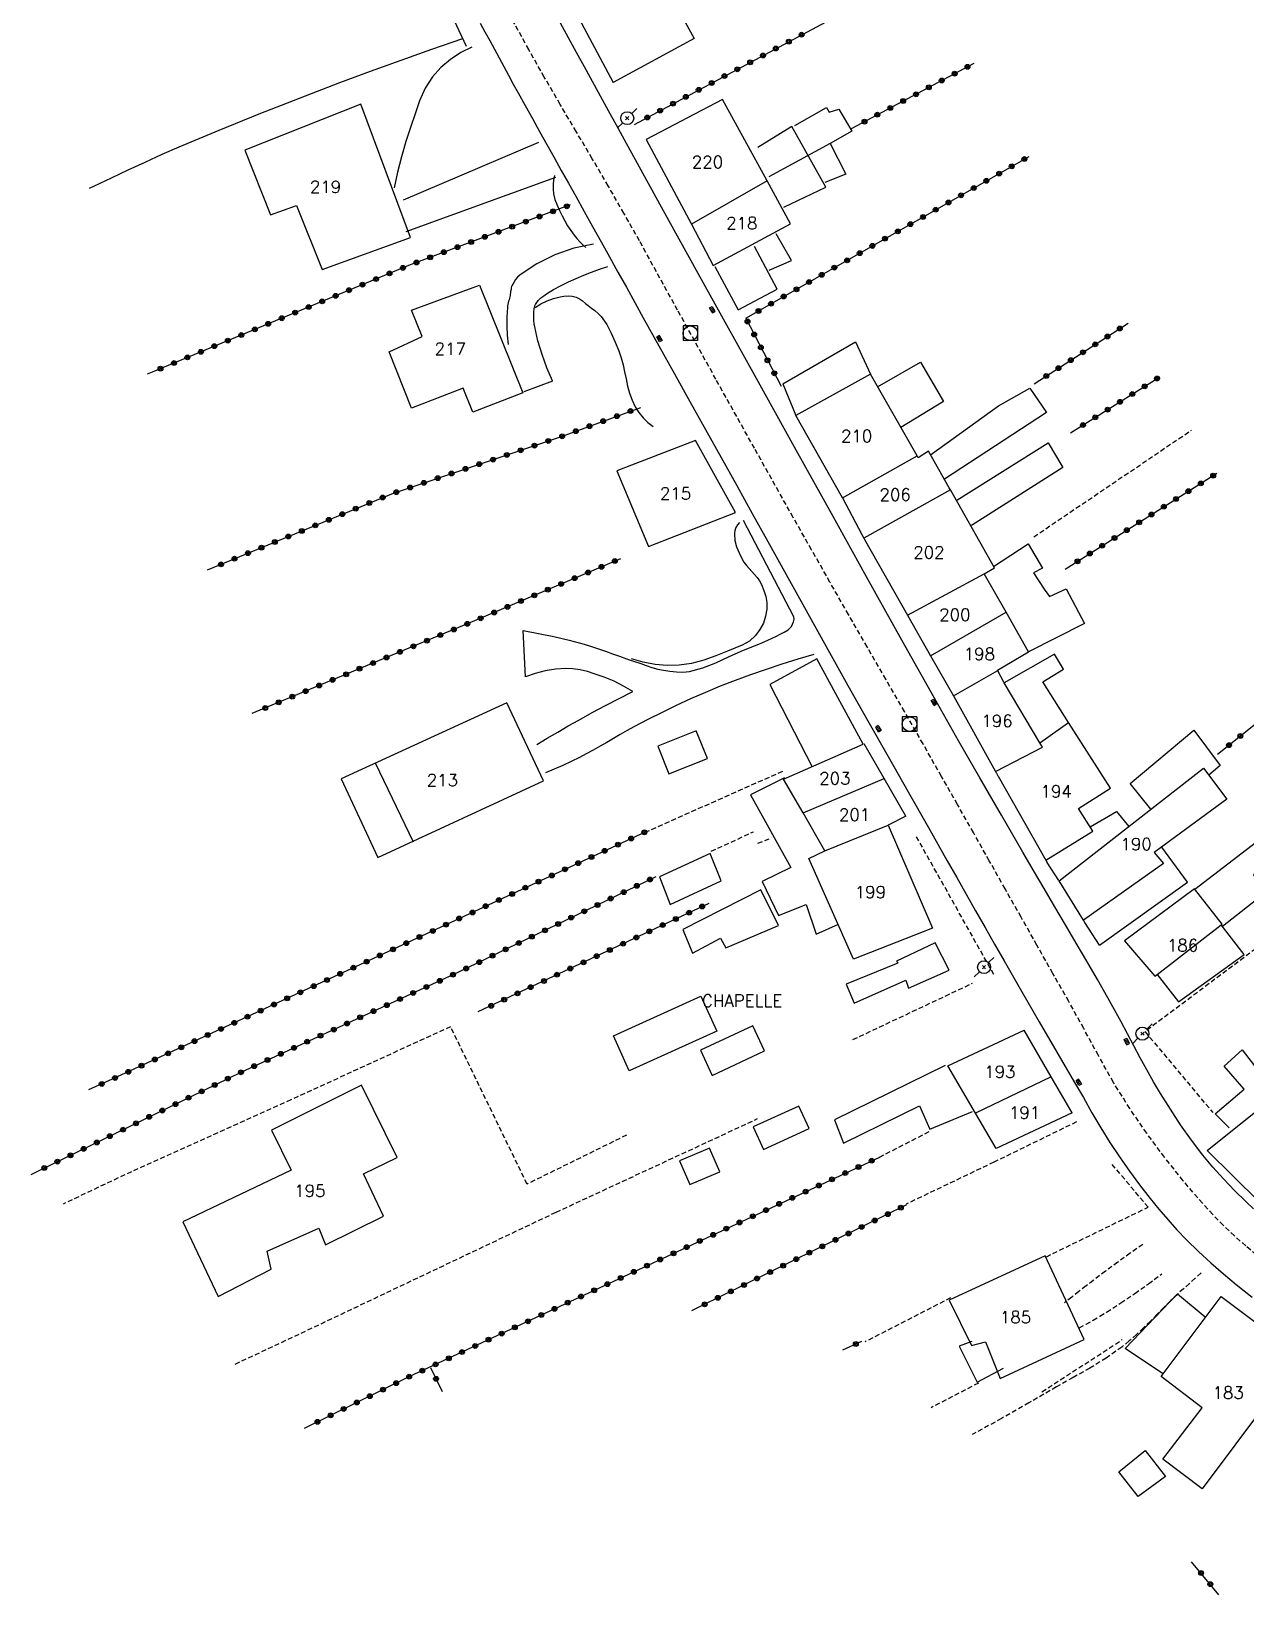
# Model space of a CAD drawing. Header units: millimetres. Extents: x 168000 to 169000, y 126998 to 128000.
# Drawn here: x 168712 to 168836.9, y 127381.7 to 127542.5 of the extents above; entities that cross this region are included whole.
import ezdxf
from ezdxf.enums import TextEntityAlignment as Align

# ---------------------------------------------------------------- set-up
doc = ezdxf.new("R2010")
doc.units = ezdxf.units.MM
doc.linetypes.add('DASHED', pattern=[0.75, 0.5, -0.25])
doc.layers.get('0').update_dxf_attribs({"linetype": 'CONTINUOUS'})
for name, color, linetype in [('W0001', 6, 'DASHED'), ('W0014', 7, 'CONTINUOUS'), ('W0017', 7, 'CONTINUOUS'), ('W0101', 7, 'CONTINUOUS'), ('W0104', 1, 'CONTINUOUS'), ('W0112', 1, 'DASHED'), ('W0211', 2, 'CONTINUOUS'), ('W0323', 7, 'CONTINUOUS'), ('W0330', 7, 'CONTINUOUS'), ('W0401', 7, 'CONTINUOUS'), ('W0420', 7, 'CONTINUOUS'), ('W0473', 7, 'CONTINUOUS'), ('W0984', 7, 'CONTINUOUS'), ('W0991', 7, 'CONTINUOUS'), ('W1102', 7, 'CONTINUOUS')]:
    doc.layers.add(name, color=color, linetype=linetype)
doc.styles.get("Standard").update_dxf_attribs({"font": 'romans.shx', "width": 0.85})

# ---------------------------------------------------------------- blocks, each defined once
blk = doc.blocks.new('T420')
for p, q in [((0.75, 0.75), (-0.75, 0.75)), ((-0.75, 0.75), (-0.75, -0.75)), ((0.75, 0.75), (0.75, -0.75)), ((0.75, -0.75), (-0.75, -0.75))]:
    blk.add_line(p, q)
blk.add_ellipse((0, 0), major_axis=(-0.53, 0.53), ratio=1, start_param=3.926991, end_param=10.210176)
blk = doc.blocks.new('T401')
for p, q in [((-0.3, 0.3), (0, 0.3)), ((-0.3, -0.25), (-0.3, 0.3)), ((-0.3, 0.15), (0, 0.15)), ((-0.3, 0), (0, 0)), ((0, 0.3), (0, -0.25)), ((-0.3, -0.15), (0, -0.15)), ((-0.3, -0.25), (-0.3, -0.3)), ((-0.3, -0.3), (0, -0.3)), ((0, -0.3), (0, -0.25))]:
    blk.add_line(p, q)
blk = doc.blocks.new('T473')
for p, q in [((-0.166667, 0.166667), (0.166667, -0.166667)), ((-0.166667, -0.166667), (0.166667, 0.166667)), ((0.500001, 0.500001), (1.000002, 1.000002)), ((-1.000002, -1.000002), (-0.500001, -0.500001))]:
    blk.add_line(p, q)
blk.add_ellipse((0, 0), major_axis=(0.471405, 0.471405), ratio=1, start_param=5.4977871438, end_param=11.780972451)
blk = doc.blocks.new('t323o')
at = {"color": 0, "linetype": 'Continuous'}
for radius in [0.25, 0.15]:
    blk.add_circle((0, 0), radius, dxfattribs=at)

msp = doc.modelspace()

# ---------------------------------------------------------------- linework, layer by layer
at = {"layer": 'W0001'}
msp.add_lwpolyline([(168838.52, 127416.17), (168836.85, 127417.55), (168835.69, 127418.59), (168834.55, 127419.66), (168833.46, 127420.78), (168832.4, 127421.93), (168830.41, 127424.26), (168828.5, 127426.67), (168826.67, 127429.14), (168824.93, 127431.67), (168823.25, 127434.37), (168821.7, 127437.13), (168820.19, 127439.92), (168818.65, 127442.69), (168817.02, 127445.58), (168815.38, 127448.48), (168813.75, 127451.37), (168812.11, 127454.27), (168810.48, 127457.17), (168808.85, 127460.06), (168807.21, 127462.95), (168805.57, 127465.84), (168803.67, 127469.18), (168801.76, 127472.51), (168799.84, 127475.83), (168797.93, 127479.16), (168796.01, 127482.49), (168794.1, 127485.82), (168792.2, 127489.15), (168790.31, 127492.49), (168786.33, 127499.59), (168782.37, 127506.69), (168778.42, 127513.81), (168774.5, 127520.94), (168772.91, 127523.77), (168771.29, 127526.58), (168769.65, 127529.38), (168768, 127532.17), (168766.35, 127534.97), (168764.72, 127537.77), (168763.12, 127540.6), (168761.56, 127543.44)], dxfattribs=at)
at = {"layer": 'W0014'}
for points in [[(168758.13, 127543.33), (168758.62, 127542.44), (168759.11, 127541.54), (168759.59, 127540.65), (168760.07, 127539.75), (168760.56, 127538.85), (168761.04, 127537.96), (168761.53, 127537.06), (168762.02, 127536.17), (168762.76, 127534.84), (168763.5, 127533.51), (168764.24, 127532.17), (168764.98, 127530.84), (168765.73, 127529.51), (168766.47, 127528.18), (168767.21, 127526.85), (168767.95, 127525.52), (168768.82, 127523.96), (168769.69, 127522.4), (168770.56, 127520.83), (168771.42, 127519.27), (168772.29, 127517.71), (168773.16, 127516.15), (168774.03, 127514.58), (168774.89, 127513.02), (168776.5, 127510.14), (168778.1, 127507.26), (168779.7, 127504.39), (168781.31, 127501.51), (168782.91, 127498.63), (168784.51, 127495.76), (168786.11, 127492.88), (168787.72, 127490), (168789.77, 127486.3), (168791.82, 127482.6), (168793.88, 127478.9), (168795.93, 127475.19)], [(168837.66, 127421.35), (168836.85, 127422.11), (168835.69, 127423.26), (168834.56, 127424.44), (168833.47, 127425.65), (168832.43, 127426.9), (168831.26, 127428.43), (168830.16, 127430.01), (168829.1, 127431.61), (168828.08, 127433.24), (168827.36, 127434.44), (168826.67, 127435.66), (168826, 127436.89), (168825.34, 127438.13), (168824.68, 127439.37), (168824.03, 127440.6), (168823.36, 127441.84), (168822.68, 127443.06), (168821.61, 127444.95), (168820.52, 127446.83), (168819.43, 127448.7), (168818.33, 127450.57), (168817.23, 127452.44), (168816.13, 127454.31), (168815.03, 127456.18), (168813.94, 127458.06), (168811.73, 127461.87), (168809.52, 127465.69), (168807.33, 127469.51), (168805.14, 127473.34), (168801.49, 127479.84), (168797.86, 127486.36), (168794.25, 127492.88), (168790.63, 127499.41), (168786.2, 127507.38), (168781.78, 127515.36), (168777.37, 127523.34), (168772.96, 127531.32), (168772.14, 127532.82), (168771.32, 127534.32), (168770.49, 127535.82), (168769.68, 127537.32), (168768.86, 127538.82), (168768.04, 127540.32), (168767.21, 127541.82), (168766.39, 127543.32)], [(168790.39, 127482.27), (168785.2, 127492.17)], [(168795.93, 127475.19), (168798, 127471.55), (168800.07, 127467.9), (168802.15, 127464.25), (168804.22, 127460.6), (168805.19, 127458.88), (168806.16, 127457.17), (168807.13, 127455.45), (168808.1, 127453.73), (168809.08, 127452.02), (168810.05, 127450.3), (168811.03, 127448.59), (168812.01, 127446.88), (168813.81, 127443.74), (168815.62, 127440.61), (168817.44, 127437.48), (168819.26, 127434.35), (168820.16, 127432.8), (168821.04, 127431.24), (168821.94, 127429.69), (168822.89, 127428.18), (168823.87, 127426.7), (168824.89, 127425.25), (168825.94, 127423.83), (168827.02, 127422.43), (168827.92, 127421.33), (168828.84, 127420.26), (168829.78, 127419.21), (168830.76, 127418.19), (168831.99, 127416.98), (168833.25, 127415.81), (168834.55, 127414.68), (168835.87, 127413.58), (168837.53, 127412.29)]]:
    msp.add_lwpolyline(points, dxfattribs=at)
at = {"layer": 'W0017'}
for points in [[(168764.11, 127531.06), (168750.21, 127525.1)], [(168765.86, 127527.43), (168750.47, 127521.87)], [(168769.78, 127520.6), (168767.76, 127520.17), (168765.8, 127519.49), (168763.95, 127518.57), (168762.23, 127517.42), (168761.98, 127517.19), (168761.76, 127516.94), (168761.57, 127516.66), (168761.41, 127516.36), (168761.36, 127516.23), (168761.32, 127516.11), (168761.3, 127515.98), (168761.28, 127515.84), (168761.26, 127515.71), (168761.24, 127515.58), (168761.22, 127515.45), (168761.2, 127515.32), (168761.17, 127515.17), (168761.13, 127515.02), (168761.09, 127514.86), (168761.05, 127514.71), (168761.01, 127514.55), (168760.98, 127514.4), (168760.95, 127514.24), (168760.93, 127514.08), (168760.87, 127513.13), (168760.86, 127512.17), (168760.91, 127511.22), (168761.01, 127510.27)], [(168765.57, 127506.53), (168764.99, 127507.87), (168764.49, 127509.24), (168764.07, 127510.64), (168763.74, 127512.07), (168763.68, 127512.41), (168763.64, 127512.75), (168763.63, 127513.1), (168763.64, 127513.44), (168763.65, 127513.58), (168763.66, 127513.71), (168763.67, 127513.85), (168763.69, 127513.98), (168763.72, 127514.12), (168763.76, 127514.25), (168763.81, 127514.38), (168763.88, 127514.5), (168764.1, 127514.8), (168764.37, 127515.06), (168764.66, 127515.28), (168764.96, 127515.48), (168765.68, 127515.94), (168766.44, 127516.34), (168767.21, 127516.7), (168767.98, 127517.05), (168768.78, 127517.39), (168769.59, 127517.72), (168770.41, 127518.01), (168771.24, 127518.29)], [(168762.66, 127505.42), (168765.6, 127506.53)], [(168762.55, 127480.84), (168764.13, 127480.55), (168765.71, 127480.22), (168767.27, 127479.85), (168768.83, 127479.43), (168769.56, 127479.21), (168770.29, 127478.98), (168771.02, 127478.72), (168771.74, 127478.46), (168772.46, 127478.2), (168773.18, 127477.94), (168773.9, 127477.69), (168774.63, 127477.45), (168775.21, 127477.25), (168775.79, 127477.06), (168776.38, 127476.89), (168776.99, 127476.76), (168777.64, 127476.66), (168778.3, 127476.6), (168778.97, 127476.58), (168779.64, 127476.65), (168781.03, 127477), (168782.37, 127477.54), (168783.67, 127478.15), (168784.96, 127478.72), (168785.88, 127479.09), (168786.79, 127479.45), (168787.7, 127479.84), (168788.59, 127480.28), (168788.99, 127480.47), (168789.4, 127480.67), (168789.8, 127480.92), (168790.13, 127481.26), (168790.26, 127481.49), (168790.36, 127481.75), (168790.4, 127482.02), (168790.39, 127482.29)], [(168762.79, 127476.07), (168762.55, 127480.84)], [(168792.43, 127478.37), (168790.79, 127477.89), (168789.15, 127477.38), (168787.53, 127476.85), (168785.91, 127476.28), (168784.36, 127475.71), (168782.82, 127475.11), (168781.29, 127474.48), (168779.77, 127473.82), (168778.29, 127473.13), (168776.83, 127472.42), (168775.38, 127471.68), (168773.94, 127470.93), (168773.23, 127470.55), (168772.53, 127470.15), (168771.84, 127469.75), (168771.14, 127469.34), (168770.45, 127468.94), (168769.75, 127468.54), (168769.04, 127468.15), (168768.33, 127467.78), (168767.47, 127467.36), (168766.61, 127466.96), (168765.74, 127466.58), (168764.86, 127466.21)], [(168773.81, 127474.58), (168772.87, 127475.14), (168771.89, 127475.63), (168770.89, 127476.05), (168769.86, 127476.41), (168769.15, 127476.62), (168768.42, 127476.8), (168767.67, 127476.91), (168766.92, 127476.94), (168765.86, 127476.88), (168764.81, 127476.71), (168763.79, 127476.44), (168762.79, 127476.07)], [(168763.95, 127469.13), (168765.02, 127469.77), (168766.1, 127470.41), (168767.18, 127471.03), (168768.27, 127471.64), (168769.65, 127472.4), (168771.03, 127473.14), (168772.41, 127473.87), (168773.81, 127474.58)]]:
    msp.add_lwpolyline(points, dxfattribs=at)
at = {"layer": 'W0101'}
for points in [[(168775.89, 127549.49), (168780.12, 127541.75), (168771.8, 127537.23)], [(168767.71, 127544.88), (168771.8, 127537.23)], [(168787.63, 127527.11), (168783.05, 127535.46), (168775.21, 127531.35)], [(168775.21, 127531.35), (168779.85, 127522.63)], [(168782.1, 127518.4), (168790.05, 127522.69), (168787.63, 127527.11)], [(168779.85, 127522.63), (168782.1, 127518.4)], [(168803.08, 127498.8), (168798.26, 127507.22), (168790.58, 127502.98)], [(168795.37, 127494.48), (168790.58, 127502.98)], [(168780.27, 127500.41), (168772.17, 127497.29), (168775.45, 127489.5)], [(168784.38, 127492.99), (168780.27, 127500.41)], [(168806.5, 127495.33), (168806.36, 127495.54), (168804.24, 127499.3), (168803.18, 127498.61), (168803.08, 127498.8)], [(168809.97, 127486.69), (168811, 127487.3), (168806.5, 127495.33)], [(168795.37, 127494.48), (168795.37, 127494.48), (168797.36, 127490.73), (168797.59, 127490.36)], [(168775.45, 127489.5), (168784.38, 127492.99)], [(168797.59, 127490.36), (168797.63, 127490.28), (168802.08, 127482.44)], [(168812.21, 127482.74), (168809.97, 127486.69)], [(168802.08, 127482.44), (168804.45, 127478.25)], [(168811.34, 127476.76), (168814.52, 127478.66), (168812.21, 127482.74)], [(168804.45, 127478.25), (168806.79, 127474.13), (168806.79, 127474.14), (168806.79, 127474.13)], [(168812.01, 127475.46), (168811.34, 127476.76)], [(168815.69, 127469.28), (168812.01, 127475.46)], [(168806.79, 127474.13), (168811.13, 127466.34)], [(168815.69, 127469.28), (168818.64, 127471.39)], [(168816.29, 127457.22), (168821.14, 127460.2), (168819.66, 127462.53), (168822.95, 127464.63), (168818.64, 127471.39)], [(168791.33, 127462.08), (168789.33, 127465.55), (168797.52, 127469.15)], [(168799.68, 127465.61), (168797.6, 127469.21)], [(168811.13, 127466.34), (168811.16, 127466.28), (168811.19, 127466.22), (168811.23, 127466.16), (168811.26, 127466.09), (168811.3, 127466.03), (168811.33, 127465.97), (168811.37, 127465.91), (168811.4, 127465.85), (168816.29, 127457.22)], [(168817.67, 127455.09), (168832.51, 127466.69), (168834.92, 127463.51), (168827.45, 127458), (168828.38, 127456.89), (168820.17, 127451.06)], [(168801.91, 127461.76), (168799.68, 127465.61)], [(168793.57, 127458.19), (168791.33, 127462.08)], [(168801.91, 127461.76), (168800.09, 127460.81)], [(168800.09, 127460.81), (168804.64, 127450.24), (168796.51, 127447.06), (168791.93, 127457.39), (168793.57, 127458.19)], [(168820.17, 127451.06), (168817.67, 127455.09)], [(168827.75, 127445.48), (168829.94, 127442.64), (168836.69, 127447.51), (168834.34, 127450.56), (168834.44, 127450.64), (168831.58, 127454.29), (168824.38, 127448.92)], [(168824.38, 127448.92), (168827.5, 127445.29), (168827.75, 127445.48)], [(168809.07, 127431.19), (168806.23, 127436.07), (168814.07, 127439.73)], [(168816.85, 127434.95), (168814.07, 127439.73)], [(168819, 127431.25), (168816.85, 127434.95)], [(168832.88, 127427.38), (168840.97, 127433.84)], [(168819, 127431.25), (168811.18, 127427.57), (168809.07, 127431.19)], [(168832.88, 127427.38), (168838.23, 127422.08)], [(168842.57, 127406.19), (168832.38, 127392.55), (168828.32, 127395.6), (168832.38, 127400.89), (168828.14, 127404.1), (168834.31, 127412.36)], [(168834.31, 127412.36), (168842.57, 127406.19)]]:
    msp.add_lwpolyline(points, dxfattribs=at)
for points in [[(168741.89, 127517.97), (168750.95, 127521.26), (168745.84, 127534.98), (168733.94, 127530.26), (168736.56, 127523.59), (168739.24, 127524.57)], [(168758.07, 127516.36), (168762.5, 127505.29), (168757.36, 127503.3), (168756.38, 127505.76), (168751.05, 127503.72), (168748.75, 127509.52), (168752.17, 127511.09), (168751.08, 127513.79)], [(168747.61, 127457.5), (168764.64, 127465.37), (168760.88, 127473.42), (168743.82, 127465.58)], [(168745.92, 127434.08), (168736.67, 127429.47), (168738.68, 127425.34), (168727.56, 127420.02), (168731.19, 127412.36), (168736.62, 127415.14), (168736.22, 127417.02), (168741.52, 127419.36), (168742.21, 127417.66), (168748.19, 127420.6), (168746.13, 127424.97), (168749.6, 127426.64)], [(168820.24, 127407.91), (168816.22, 127416.52), (168806.34, 127411.97), (168808.64, 127407.3), (168810.1, 127407.67), (168811.61, 127403.91)]]:
    msp.add_lwpolyline(points, close=True, dxfattribs=at)
at = {"layer": 'W0104'}
for points in [[(168790.47, 127532.81), (168793.73, 127534.66), (168794.02, 127534.18), (168795, 127534.48), (168796.35, 127532.2), (168794.13, 127530.93), (168795.74, 127527.8), (168793.57, 127526.93)], [(168789.36, 127524.38), (168793.68, 127526.45), (168790.18, 127532.68), (168786.68, 127530.53)], [(168794.13, 127530.93), (168787.82, 127527.51)], [(168787.85, 127517.92), (168790.13, 127518.9), (168788.56, 127521.66)], [(168784.64, 127513.82), (168788.67, 127515.96), (168786.34, 127520.36)], [(168782.26, 127518.29), (168784.64, 127513.82)], [(168789.25, 127506.21), (168796.72, 127510.56), (168798.26, 127507.22)], [(168799, 127505.92), (168803.42, 127508.46), (168805.78, 127504.41), (168801.39, 127501.74)], [(168789.25, 127506.21), (168790.58, 127502.98)], [(168804.45, 127498.93), (168811.42, 127503.96), (168814.65, 127505.76), (168816.35, 127503.27), (168805.86, 127496.43)], [(168807.16, 127494.24), (168816.53, 127500.17), (168818.04, 127497.6), (168808.64, 127491.64)], [(168810.91, 127487.45), (168814.47, 127489.76), (168815.95, 127487.27), (168815.03, 127486.77), (168816.14, 127485.1), (168816.67, 127484.36), (168818.39, 127485.15), (168820.27, 127481.58), (168814.52, 127478.66)], [(168792.75, 127477.95), (168787.93, 127475.3), (168792.25, 127466.84)], [(168797.52, 127469.15), (168792.75, 127477.95)], [(168818.64, 127471.39), (168815.98, 127475.57), (168818.1, 127476.86), (168817.17, 127478.4), (168812.01, 127475.46)], [(168827.11, 127462.47), (168824.96, 127465.1), (168831.53, 127470.59), (168834.23, 127466.96), (168833.06, 127465.96)], [(168751.27, 127459.09), (168747.37, 127467.19)], [(168789.41, 127465.68), (168785.91, 127463.94), (168790.07, 127456.47), (168787.13, 127455.04), (168788.8, 127451.54), (168791.64, 127452.68), (168792.69, 127449.61), (168794.97, 127450.64)], [(168820.85, 127460.67), (168823.55, 127462.24), (168824.82, 127460.68)], [(168831.61, 127454.26), (168842.23, 127462.4), (168843.74, 127460.41), (168839.82, 127457.26), (168837.65, 127455.72), (168838.94, 127453.95), (168834.45, 127450.41)], [(168821.83, 127448.47), (168830.87, 127454.98), (168828.24, 127458.58)], [(168816.29, 127457.22), (168816.43, 127456.97)], [(168817.62, 127455.14), (168816.43, 127456.97)], [(168820.32, 127450.82), (168820.17, 127451.06)], [(168821.83, 127448.47), (168820.32, 127450.82)], [(168827.75, 127445.48), (168834.34, 127450.56)], [(168835.16, 127429.69), (168833.7, 127431.14), (168836.69, 127433.66), (168834.63, 127436.04), (168836.48, 127437.71), (168839.71, 127433.55)], [(168805.94, 127436.1), (168794.58, 127430.51), (168795.48, 127428.12), (168803.32, 127431.96), (168804.38, 127429.55), (168808.77, 127431.38)], [(168828.38, 127404.34), (168824.46, 127406.99), (168829.83, 127412.63), (168832.67, 127410.24)], [(168808.67, 127407.73), (168807.4, 127407.25), (168809.22, 127403.54), (168811.93, 127404.97)]]:
    msp.add_lwpolyline(points, dxfattribs=at)
for points in [[(168780.35, 127470.53), (168776.4, 127468.94), (168777.54, 127466.11), (168781.49, 127467.7), (168780.35, 127470.53)], [(168777.65, 127452.68), (168782.92, 127455.09), (168781.78, 127457.92), (168776.56, 127455.51)], [(168783.4, 127448.2), (168788.8, 127450.51), (168787, 127454.19), (168778.95, 127450.11), (168779.95, 127447.65), (168782.84, 127449.21)], [(168796.59, 127442.53), (168801.91, 127444.89), (168802.18, 127444.07), (168806.34, 127445.92), (168804.91, 127448.73), (168800.93, 127446.85), (168801.07, 127446.64), (168795.77, 127444.47)], [(168771.82, 127439.17), (168780.83, 127443.25), (168782.46, 127439.65), (168773.45, 127435.57), (168771.82, 127439.17)], [(168781.99, 127435.09), (168787.37, 127437.61), (168786.16, 127440.2), (168780.78, 127437.68), (168781.99, 127435.09)], [(168787.26, 127427.46), (168791.95, 127429.61), (168790.88, 127431.94), (168786.2, 127429.8), (168787.26, 127427.46)], [(168779.69, 127423.86), (168782.76, 127425.18), (168781.71, 127427.62), (168778.64, 127426.29), (168779.69, 127423.86)], [(168826.52, 127396.52), (168828.61, 127393.82), (168825.78, 127391.78), (168823.82, 127394.32)]]:
    msp.add_lwpolyline(points, close=True, dxfattribs=at)
at = {"layer": 'W0112'}
for points in [[(168815.05, 127490.48), (168831.27, 127501.46)], [(168789.2, 127466.35), (168774.95, 127460.02)], [(168781.89, 127458.14), (168786.23, 127460.15)], [(168786.68, 127458.98), (168788.09, 127459.51)], [(168810.95, 127445.47), (168803, 127459.62)], [(168841.49, 127450.82), (168826.47, 127439.57)], [(168796.46, 127438.77), (168808.75, 127444.57)], [(168773.17, 127428.94), (168762.95, 127423.91), (168755.08, 127440.1), (168738.66, 127432.57), (168722.26, 127425.18), (168715.23, 127421.85)], [(168826.49, 127439.59), (168833.46, 127431.28)], [(168732.94, 127405.4), (168739.05, 127408.26), (168765.94, 127421.02), (168786.66, 127430.64)], [(168799.18, 127426.69), (168804.43, 127429.37)], [(168819.45, 127430.3), (168810.95, 127426.16), (168801.94, 127421.85)], [(168826.81, 127421.53), (168823.02, 127426.06)], [(168816.35, 127416.44), (168826.81, 127421.53)], [(168826.26, 127417.71), (168824.97, 127416.8), (168823.7, 127415.88), (168822.43, 127414.95), (168821.17, 127414), (168820.43, 127413.44), (168819.69, 127412.87), (168818.96, 127412.29), (168818.23, 127411.7)], [(168832.27, 127414.77), (168831.66, 127414.24), (168831.06, 127413.69), (168830.46, 127413.15), (168829.86, 127412.6), (168829.14, 127411.92), (168828.44, 127411.22), (168827.75, 127410.52), (168827.05, 127409.81), (168826.35, 127409.11), (168825.63, 127408.43), (168824.88, 127407.77), (168824.11, 127407.14), (168822.5, 127406.01), (168820.81, 127404.98), (168819.09, 127404.01), (168817.38, 127403.04), (168814.56, 127401.41), (168811.73, 127399.79), (168808.87, 127398.23), (168808.72, 127398.16)], [(168819.74, 127409.13), (168820.45, 127409.51), (168821.16, 127409.91), (168821.86, 127410.32), (168822.55, 127410.75), (168824, 127411.69), (168825.44, 127412.66), (168826.85, 127413.66), (168828.24, 127414.69)], [(168806.5, 127412.2), (168797.7, 127407.67)], [(168815.9, 127402.54), (168824.16, 127407.91)], [(168809.36, 127403.44), (168804.49, 127400.91)]]:
    msp.add_lwpolyline(points, dxfattribs=at)
at = {"layer": 'W0211'}
for points in [[(168757.28, 127540.86), (168756.13, 127540.3), (168755.06, 127539.6), (168754.08, 127538.77), (168753.23, 127537.81), (168752.46, 127536.63), (168751.89, 127535.33), (168751.44, 127534.01), (168751, 127532.7), (168750.49, 127531.15), (168750.03, 127529.58), (168749.62, 127528), (168749.28, 127526.4)], [(168765.76, 127527.64), (168765.66, 127527.18), (168765.62, 127526.71), (168765.62, 127526.23), (168765.68, 127525.76), (168765.82, 127525.17), (168766.03, 127524.6), (168766.28, 127524.05), (168766.55, 127523.51), (168766.83, 127522.99), (168767.12, 127522.47), (168767.45, 127521.98), (168767.8, 127521.5), (168768.07, 127521.16), (168768.36, 127520.83), (168768.67, 127520.52), (168768.99, 127520.23)], [(168763.77, 127514.08), (168764.37, 127514.45), (168765, 127514.76), (168765.66, 127515), (168766.34, 127515.17), (168766.74, 127515.23), (168767.16, 127515.26), (168767.57, 127515.23), (168767.98, 127515.14), (168768.33, 127514.98), (168768.65, 127514.75), (168768.94, 127514.5), (168769.23, 127514.27), (168769.58, 127514.01), (168769.93, 127513.75), (168770.27, 127513.47), (168770.58, 127513.15), (168771.15, 127512.33), (168771.61, 127511.44), (168772.01, 127510.52), (168772.38, 127509.6), (168772.62, 127508.9), (168772.82, 127508.17), (168772.98, 127507.44), (168773.13, 127506.72), (168773.29, 127505.98), (168773.49, 127505.25), (168773.74, 127504.54), (168774.07, 127503.86), (168774.44, 127503.27), (168774.87, 127502.73), (168775.36, 127502.25), (168775.9, 127501.82)], [(168784.8, 127491.96), (168784.59, 127491.71), (168784.43, 127491.43), (168784.32, 127491.12), (168784.27, 127490.8), (168784.31, 127490.11), (168784.49, 127489.46), (168784.75, 127488.84), (168785.04, 127488.25), (168785.25, 127487.89), (168785.5, 127487.55), (168785.78, 127487.23), (168786.06, 127486.93), (168786.34, 127486.62), (168786.61, 127486.3), (168786.85, 127485.95), (168787.05, 127485.58), (168787.3, 127484.98), (168787.5, 127484.36), (168787.61, 127483.72), (168787.61, 127483.06), (168787.48, 127482.32), (168787.25, 127481.61), (168786.9, 127480.94), (168786.44, 127480.33), (168785.81, 127479.77), (168785.07, 127479.35), (168784.31, 127479.02), (168783.56, 127478.72), (168782.36, 127478.24), (168781.13, 127477.8), (168779.87, 127477.47), (168778.58, 127477.29), (168777.34, 127477.26), (168776.11, 127477.35), (168774.89, 127477.58), (168773.7, 127477.92)]]:
    msp.add_lwpolyline(points, dxfattribs=at)
at = {"layer": 'W0323'}
for points in [[(168773.99, 127532.91), (168803.32, 127548.64)], [(168796.32, 127532.49), (168808.92, 127539.19)], [(168785.44, 127512.97), (168814.59, 127529.62)], [(168767.37, 127524.62), (168750.76, 127518.4), (168724.41, 127507.43), (168723.87, 127507.22)], [(168785.44, 127512.97), (168789.07, 127505.97)], [(168815.08, 127506.21), (168824.75, 127512.46)], [(168818.84, 127501.18), (168828.02, 127506.95)], [(168730.08, 127487.08), (168749.2, 127494.98), (168766.5, 127500.81), (168774.63, 127503.8)], [(168818.28, 127487.17), (168833.89, 127497.03)], [(168772.54, 127488.23), (168757.54, 127481.84), (168734.64, 127472.31)], [(168833.96, 127468.12), (168845.52, 127477.4)], [(168775.08, 127460.12), (168746.71, 127446.9), (168720.27, 127434.69), (168717.85, 127433.59)], [(168711.96, 127424.88), (168712.91, 127425.37), (168733.62, 127435.46), (168755.85, 127445.69), (168776.22, 127455.54)], [(168781.65, 127452.78), (168757.89, 127441.61)], [(168740.05, 127398.79), (168750.84, 127404.1), (168777.89, 127416.73), (168799.21, 127426.69)], [(168801.97, 127421.77), (168780.67, 127411.28), (168779.86, 127410.88)], [(168797.33, 127407.73), (168795.4, 127406.82)], [(168754.25, 127402.53), (168753.04, 127405)], [(168834.1, 127381.67), (168831.29, 127385.05)]]:
    msp.add_lwpolyline(points, dxfattribs=at)
at = {"layer": 'W0330'}
for points in [[(168756.72, 127540.91), (168755.49, 127543.56)], [(168717.96, 127526.34), (168718.46, 127526.58), (168720.2, 127527.4), (168721.93, 127528.22), (168723.66, 127529.04), (168725.41, 127529.83), (168727.17, 127530.6), (168731.27, 127532.33), (168735.39, 127533.99), (168739.54, 127535.62), (168743.69, 127537.21), (168746.84, 127538.39), (168750, 127539.53), (168753.17, 127540.65), (168756.35, 127541.74)]]:
    msp.add_lwpolyline(points, dxfattribs=at)
at = {"layer": 'W1102'}
for points in [[(168787.63, 127527.11), (168779.85, 127522.63)], [(168795.37, 127494.48), (168803.08, 127498.8)], [(168806.5, 127495.33), (168797.59, 127490.36)], [(168802.08, 127482.44), (168809.97, 127486.69)], [(168804.45, 127478.25), (168812.21, 127482.74)], [(168806.79, 127474.13), (168811.35, 127476.75)], [(168811.13, 127466.34), (168815.95, 127468.84), (168815.69, 127469.28)], [(168791.33, 127462.08), (168799.68, 127465.61)], [(168793.57, 127458.19), (168800.09, 127460.81)], [(168816.85, 127434.95), (168809.07, 127431.19)]]:
    msp.add_lwpolyline(points, dxfattribs=at)

# ---------------------------------------------------------------- block references
at = {"layer": 'W0323'}
for p, rotation in [((168791.18, 127542.13), 28.20255345353872), ((168787.21, 127540), 28.20255345353872), ((168788.53, 127540.71), 28.20255345353872), ((168789.86, 127541.42), 28.20255345353872), ((168784.57, 127538.58), 28.20255345353872), ((168785.89, 127539.29), 28.20255345353872), ((168808.24, 127538.83), 28.01565620220549), ((168781.93, 127537.17), 28.20255345353872), ((168783.25, 127537.88), 28.20255345353872), ((168805.59, 127537.42), 28.01565620220549), ((168806.92, 127538.13), 28.01565620220549), ((168779.28, 127535.75), 28.20255345353872), ((168780.6, 127536.46), 28.20255345353872), ((168801.62, 127535.31), 28.01565620220549), ((168802.95, 127536.01), 28.01565620220549), ((168804.27, 127536.72), 28.01565620220549), ((168775.32, 127533.62), 28.20255345353872), ((168776.64, 127534.33), 28.20255345353872), ((168777.96, 127535.04), 28.20255345353872), ((168798.97, 127533.9), 28.01565620220549), ((168800.3, 127534.6), 28.01565620220549), ((168797.65, 127533.19), 28.01565620220549), ((168814.09, 127529.34), 29.73595687090541), ((168810.18, 127527.1), 29.73595687090541), ((168811.49, 127527.85), 29.73595687090541), ((168812.79, 127528.59), 29.73595687090541), ((168807.58, 127525.62), 29.73595687090541), ((168808.88, 127526.36), 29.73595687090541), ((168765.62, 127523.97), 200.546029425126), ((168767.03, 127524.49), 200.546029425126), ((168804.97, 127524.13), 29.73595687090541), ((168806.28, 127524.87), 29.73595687090541), ((168761.41, 127522.39), 200.546029425126), ((168762.82, 127522.91), 200.546029425126), ((168764.22, 127523.44), 200.546029425126), ((168802.37, 127522.64), 29.73595687090541), ((168803.67, 127523.38), 29.73595687090541), ((168757.2, 127520.81), 200.546029425126), ((168758.6, 127521.34), 200.546029425126), ((168760.01, 127521.86), 200.546029425126), ((168799.76, 127521.15), 29.73595687090541), ((168801.07, 127521.9), 29.73595687090541), ((168752.98, 127519.23), 200.546029425126), ((168754.39, 127519.76), 200.546029425126), ((168755.79, 127520.28), 200.546029425126), ((168797.16, 127519.66), 29.73595687090541), ((168798.46, 127520.41), 29.73595687090541), ((168748.8, 127517.58), 202.5912380004742), ((168750.18, 127518.16), 202.5912380004742), ((168751.58, 127518.7), 200.546029425126), ((168793.25, 127517.43), 29.73595687090541), ((168794.55, 127518.18), 29.73595687090541), ((168795.86, 127518.92), 29.73595687090541), ((168744.64, 127515.85), 202.5912380004742), ((168746.03, 127516.43), 202.5912380004742), ((168747.41, 127517), 202.5912380004742), ((168790.65, 127515.94), 29.73595687090541), ((168791.95, 127516.69), 29.73595687090541), ((168741.87, 127514.7), 202.5912380004742), ((168743.26, 127515.27), 202.5912380004742), ((168788.04, 127514.46), 29.73595687090541), ((168789.34, 127515.2), 29.73595687090541), ((168737.72, 127512.97), 202.5912380004742), ((168739.1, 127513.55), 202.5912380004742), ((168740.49, 127514.12), 202.5912380004742), ((168785.61, 127512.63), 297.4265774741431), ((168786.74, 127513.71), 29.73595687090541), ((168733.56, 127511.24), 202.5912380004742), ((168734.95, 127511.82), 202.5912380004742), ((168736.33, 127512.39), 202.5912380004742), ((168786.3, 127511.3), 297.4265774741431), ((168822.64, 127511.09), 32.84428698722186), ((168823.9, 127511.91), 32.84428698722186), ((168729.41, 127509.51), 202.5912380004742), ((168730.79, 127510.09), 202.5912380004742), ((168732.18, 127510.67), 202.5912380004742), ((168786.99, 127509.97), 297.4265774741431), ((168820.12, 127509.47), 32.84428698722186), ((168821.38, 127510.28), 32.84428698722186), ((168726.64, 127508.36), 202.5912380004742), ((168728.02, 127508.94), 202.5912380004742), ((168787.68, 127508.64), 297.4265774741431), ((168817.6, 127507.84), 32.84428698722186), ((168818.86, 127508.65), 32.84428698722186), ((168725.25, 127507.78), 202.5912380004742), ((168788.38, 127507.31), 297.4265774741431), ((168816.34, 127507.03), 32.84428698722186), ((168827.73, 127506.77), 32.13804909737869), ((168825.19, 127505.17), 32.13804909737869), ((168826.46, 127505.97), 32.13804909737869), ((168773.59, 127503.42), 20.20755533266523), ((168822.65, 127503.57), 32.13804909737869), ((168823.92, 127504.37), 32.13804909737869), ((168769.37, 127501.87), 20.20755533266523), ((168770.78, 127502.38), 20.20755533266523), ((168772.19, 127502.9), 20.20755533266523), ((168820.11, 127501.98), 32.13804909737869), ((168821.38, 127502.78), 32.13804909737869), ((168763.71, 127499.87), 18.61901269714011), ((168765.13, 127500.35), 18.61901269714011), ((168766.56, 127500.83), 20.20755533266523), ((168767.96, 127501.35), 20.20755533266523), ((168759.45, 127498.43), 18.61901269714011), ((168760.87, 127498.91), 18.61901269714011), ((168762.29, 127499.39), 18.61901269714011), ((168755.18, 127497), 18.61901269714011), ((168756.61, 127497.48), 18.61901269714011), ((168758.03, 127497.96), 18.61901269714011), ((168833.5, 127496.78), 32.29469498619746), ((168749.5, 127495.08), 18.61901269714011), ((168750.92, 127495.56), 18.61901269714011), ((168752.34, 127496.04), 18.61901269714011), ((168753.76, 127496.52), 18.61901269714011), ((168830.96, 127495.18), 32.29469498619746), ((168832.23, 127495.98), 32.29469498619746), ((168745.33, 127493.38), 22.45300629608615), ((168746.72, 127493.96), 22.45300629608615), ((168748.1, 127494.53), 22.45300629608615), ((168828.43, 127493.58), 32.29469498619746), ((168829.69, 127494.38), 32.29469498619746), ((168742.56, 127492.24), 22.45300629608615), ((168743.95, 127492.81), 22.45300629608615), ((168825.89, 127491.98), 32.29469498619746), ((168827.16, 127492.78), 32.29469498619746), ((168738.4, 127490.52), 22.45300629608615), ((168739.79, 127491.09), 22.45300629608615), ((168741.17, 127491.66), 22.45300629608615), ((168823.36, 127490.37), 32.29469498619746), ((168824.62, 127491.17), 32.29469498619746), ((168734.24, 127488.8), 22.45300629608615), ((168735.63, 127489.37), 22.45300629608615), ((168737.01, 127489.95), 22.45300629608615), ((168820.82, 127488.77), 32.29469498619746), ((168822.09, 127489.57), 32.29469498619746), ((168731.47, 127487.65), 22.45300629608615), ((168732.86, 127488.23), 22.45300629608615), ((168770.6, 127487.4), 203.0640652494763), ((168771.98, 127487.99), 203.0640652494763), ((168819.55, 127487.97), 32.29469498619746), ((168766.46, 127485.64), 203.0640652494763), ((168767.84, 127486.23), 203.0640652494763), ((168769.22, 127486.82), 203.0640652494763), ((168762.32, 127483.88), 203.0640652494763), ((168763.7, 127484.47), 203.0640652494763), ((168765.08, 127485.05), 203.0640652494763), ((168758.18, 127482.11), 203.0640652494763), ((168759.56, 127482.7), 203.0640652494763), ((168760.94, 127483.29), 203.0640652494763), ((168755.42, 127480.96), 202.6065239384506), ((168756.8, 127481.53), 202.6065239384506), ((168751.26, 127479.23), 202.6065239384506), ((168752.65, 127479.8), 202.6065239384506), ((168754.03, 127480.38), 202.6065239384506), ((168747.11, 127477.5), 202.6065239384506), ((168748.49, 127478.07), 202.6065239384506), ((168749.88, 127478.65), 202.6065239384506), ((168742.95, 127475.77), 202.6065239384506), ((168744.34, 127476.34), 202.6065239384506), ((168745.72, 127476.92), 202.6065239384506), ((168738.8, 127474.04), 202.6065239384506), ((168740.18, 127474.61), 202.6065239384506), ((168741.57, 127475.19), 202.6065239384506), ((168736.03, 127472.88), 202.6065239384506), ((168737.41, 127473.46), 202.6065239384506), ((168836.3, 127470), 38.75521069447037), ((168835.13, 127469.06), 38.75521069447037), ((168775.01, 127460.09), 204.9817386150774), ((168770.93, 127458.19), 204.9817386150774), ((168772.29, 127458.82), 204.9817386150774), ((168773.65, 127459.45), 204.9817386150774), ((168768.21, 127456.92), 204.9817386150774), ((168769.57, 127457.55), 204.9817386150774), ((168764.13, 127455.02), 204.9817386150774), ((168765.49, 127455.65), 204.9817386150774), ((168766.85, 127456.29), 204.9817386150774), ((168775.59, 127455.24), 25.8151504658674), ((168760.05, 127453.12), 204.9817386150774), ((168761.41, 127453.75), 204.9817386150774), ((168762.77, 127454.39), 204.9817386150774), ((168771.54, 127453.28), 25.8151504658674), ((168772.89, 127453.93), 25.8151504658674), ((168774.24, 127454.58), 25.8151504658674), ((168757.33, 127451.85), 204.9817386150774), ((168758.69, 127452.49), 204.9817386150774), ((168768.84, 127451.97), 25.8151504658674), ((168770.19, 127452.62), 25.8151504658674), ((168779.61, 127451.82), 205.1949718646268), ((168780.96, 127452.46), 205.1949718646268), ((168753.25, 127449.95), 204.9817386150774), ((168754.61, 127450.59), 204.9817386150774), ((168755.97, 127451.22), 204.9817386150774), ((168764.79, 127450.01), 25.8151504658674), ((168766.14, 127450.66), 25.8151504658674), ((168767.49, 127451.32), 25.8151504658674), ((168775.53, 127449.91), 205.1949718646268), ((168776.89, 127450.55), 205.1949718646268), ((168778.25, 127451.18), 205.1949718646268), ((168750.53, 127448.69), 204.9817386150774), ((168751.89, 127449.32), 204.9817386150774), ((168762.09, 127448.7), 25.8151504658674), ((168763.44, 127449.36), 25.8151504658674), ((168772.82, 127448.63), 205.1949718646268), ((168774.18, 127449.27), 205.1949718646268), ((168746.45, 127446.79), 204.7933405158345), ((168747.81, 127447.42), 204.9817386150774), ((168749.17, 127448.05), 204.9817386150774), ((168758.04, 127446.74), 25.8151504658674), ((168759.39, 127447.4), 25.8151504658674), ((168760.74, 127448.05), 25.8151504658674), ((168768.75, 127446.71), 205.1949718646268), ((168770.1, 127447.35), 205.1949718646268), ((168771.46, 127447.99), 205.1949718646268), ((168743.73, 127445.53), 204.7933405158345), ((168745.09, 127446.16), 204.7933405158345), ((168755.33, 127445.45), 24.70581215824914), ((168756.69, 127446.09), 25.8151504658674), ((168766.03, 127445.44), 205.1949718646268), ((168767.39, 127446.08), 205.1949718646268), ((168739.64, 127443.64), 204.7933405158345), ((168741.01, 127444.27), 204.7933405158345), ((168742.37, 127444.9), 204.7933405158345), ((168751.24, 127443.57), 24.70581215824914), ((168752.61, 127444.19), 24.70581215824914), ((168753.97, 127444.82), 24.70581215824914), ((168761.96, 127443.52), 205.1949718646268), ((168763.32, 127444.16), 205.1949718646268), ((168764.68, 127444.8), 205.1949718646268), ((168736.92, 127442.38), 204.7933405158345), ((168738.28, 127443.01), 204.7933405158345), ((168748.52, 127442.31), 24.70581215824914), ((168749.88, 127442.94), 24.70581215824914), ((168759.25, 127442.24), 205.1949718646268), ((168760.6, 127442.88), 205.1949718646268), ((168732.84, 127440.5), 204.7933405158345), ((168734.2, 127441.12), 204.7933405158345), ((168735.56, 127441.75), 204.7933405158345), ((168744.43, 127440.43), 24.70581215824914), ((168745.79, 127441.06), 24.70581215824914), ((168747.15, 127441.69), 24.70581215824914), ((168730.11, 127439.24), 204.7933405158345), ((168731.47, 127439.87), 204.7933405158345), ((168741.7, 127439.18), 24.70581215824914), ((168743.07, 127439.8), 24.70581215824914), ((168726.03, 127437.35), 204.7933405158345), ((168727.39, 127437.98), 204.7933405158345), ((168728.75, 127438.61), 204.7933405158345), ((168737.62, 127437.3), 24.70581215824914), ((168738.98, 127437.92), 24.70581215824914), ((168740.34, 127438.55), 24.70581215824914), ((168721.94, 127435.46), 204.7933405158345), ((168723.3, 127436.09), 204.7933405158345), ((168724.67, 127436.72), 204.7933405158345), ((168734.89, 127436.04), 24.70581215824914), ((168736.25, 127436.67), 24.70581215824914), ((168719.21, 127434.21), 204.3456396681586), ((168720.58, 127434.83), 204.7933405158345), ((168730.83, 127434.1), 25.97591185951681), ((168732.18, 127434.76), 25.97591185951681), ((168733.53, 127435.41), 25.97591185951681), ((168728.13, 127432.79), 25.97591185951681), ((168729.48, 127433.44), 25.97591185951681), ((168724.09, 127430.82), 25.97591185951681), ((168725.44, 127431.47), 25.97591185951681), ((168726.79, 127432.13), 25.97591185951681), ((168721.39, 127429.5), 25.97591185951681), ((168722.74, 127430.16), 25.97591185951681), ((168717.35, 127427.53), 25.97591185951681), ((168718.7, 127428.19), 25.97591185951681), ((168720.04, 127428.84), 25.97591185951681), ((168714.65, 127426.22), 25.97591185951681), ((168716, 127426.87), 25.97591185951681), ((168798.39, 127426.31), 25.03637235366558), ((168713.3, 127425.56), 25.97591185951681), ((168794.31, 127424.4), 25.03637235366558), ((168795.67, 127425.04), 25.03637235366558), ((168797.03, 127425.67), 25.03637235366558), ((168791.59, 127423.13), 25.03637235366558), ((168792.95, 127423.77), 25.03637235366558), ((168787.52, 127421.23), 25.03637235366558), ((168788.87, 127421.87), 25.03637235366558), ((168790.23, 127422.5), 25.03637235366558), ((168801.39, 127421.48), 206.2219674239437), ((168784.8, 127419.96), 25.03637235366558), ((168786.16, 127420.6), 25.03637235366558), ((168797.36, 127419.5), 206.2219674239437), ((168798.7, 127420.16), 206.2219674239437), ((168800.05, 127420.82), 206.2219674239437), ((168780.72, 127418.06), 25.03637235366558), ((168782.08, 127418.69), 25.03637235366558), ((168783.44, 127419.33), 25.03637235366558), ((168794.67, 127418.17), 206.2219674239437), ((168796.01, 127418.83), 206.2219674239437), ((168776.64, 127416.15), 25.04146478086412), ((168778, 127416.79), 25.03637235366558), ((168779.36, 127417.42), 25.03637235366558), ((168790.63, 127416.18), 206.2219674239437), ((168791.98, 127416.85), 206.2219674239437), ((168793.32, 127417.51), 206.2219674239437), ((168773.93, 127414.88), 25.04146478086412), ((168775.28, 127415.52), 25.04146478086412), ((168787.94, 127414.86), 206.2219674239437), ((168789.28, 127415.52), 206.2219674239437), ((168769.85, 127412.98), 25.04146478086412), ((168771.21, 127413.61), 25.04146478086412), ((168772.57, 127414.25), 25.04146478086412), ((168785.25, 127413.53), 206.2219674239437), ((168786.59, 127414.19), 206.2219674239437), ((168767.13, 127411.71), 25.04146478086412), ((168768.49, 127412.34), 25.04146478086412), ((168781.21, 127411.54), 206.2219674239437), ((168782.56, 127412.21), 206.2219674239437), ((168783.9, 127412.87), 206.2219674239437), ((168763.05, 127409.8), 25.04146478086412), ((168764.41, 127410.44), 25.04146478086412), ((168765.77, 127411.07), 25.04146478086412), ((168760.34, 127408.53), 25.04146478086412), ((168761.69, 127409.17), 25.04146478086412), ((168756.26, 127406.63), 25.04146478086412), ((168757.62, 127407.26), 25.04146478086412), ((168758.98, 127407.9), 25.04146478086412), ((168796.76, 127407.46), 205.25632424111), ((168753.54, 127405.36), 25.04146478086412), ((168754.9, 127405.99), 25.04146478086412), ((168749.48, 127403.43), 26.19320662086602), ((168750.82, 127404.09), 26.19320662086602), ((168752.18, 127404.72), 25.04146478086412), ((168753.59, 127403.88), 116.1106597006614), ((168746.78, 127402.1), 26.19320662086602), ((168748.13, 127402.76), 26.19320662086602), ((168742.75, 127400.12), 26.19320662086602), ((168744.09, 127400.78), 26.19320662086602), ((168745.44, 127401.44), 26.19320662086602), ((168741.4, 127399.45), 26.19320662086602), ((168832.25, 127383.9), 129.7474236943019), ((168833.21, 127382.75), 129.7474236943019)]:
    msp.add_blockref('t323o', p, dxfattribs=dict(at, rotation=rotation))
at = {"layer": 'W0401'}
for p, rotation in [((168782.13, 127513.92), 28.98960776318257), ((168776.43, 127510.8), 209.0976936855652), ((168804.91, 127473.53), 29.50878410237358), ((168798.95, 127470.66), 209.6028134954443), ((168824.75, 127438.64), 27.71443876589787), ((168819.55, 127434.3), 210.1885022167729)]:
    msp.add_blockref('T401', p, dxfattribs=dict(at, rotation=rotation))
at = {"layer": 'W0420'}
for p in [(168779.74, 127511.43), (168802.28, 127471.22)]:
    msp.add_blockref('T420', p, dxfattribs=at)
at = {"layer": 'W0473'}
for p in [(168773.25, 127533.55), (168809.94, 127446.22), (168826.23, 127439.38)]:
    msp.add_blockref('T473', p, dxfattribs=at)

# ---------------------------------------------------------------- texts
at = {"layer": 'W0984'}
msp.add_text('CHAPELLE ', height=1.25, dxfattribs=at).set_placement((168785.49, 127442.77), align=Align.MIDDLE_CENTER)
at = {"layer": 'W0991'}
for s, p in [('220', (168781.5, 127529.04)), ('219', (168742.22, 127526.48)), ('218', (168785.03, 127522.75)), ('217', (168755.05, 127509.83)), ('210', (168796.84, 127500.85)), ('215', (168778.22, 127494.95)), ('206', (168800.8, 127494.83)), ('202', (168804.27, 127488.88)), ('200', (168806.94, 127482.47)), ('198', (168809.46, 127478.44)), ('196', (168811.28, 127471.55)), ('213', (168754.24, 127465.46)), ('203', (168794.6, 127465.65)), ('194', (168817.36, 127464.3)), ('201', (168796.63, 127461.9)), ('190', (168825.58, 127458.88)), ('199', (168798.25, 127453.94)), ('186', (168830.36, 127448.47)), ('193', (168811.57, 127435.46)), ('191', (168814.11, 127431.26)), ('195', (168740.61, 127423.22)), ('185', (168813.18, 127410.22)), ('183', (168835.05, 127402.46))]:
    msp.add_text(s, height=1.25, dxfattribs=at).set_placement(p, align=Align.MIDDLE_CENTER)

doc.saveas('drawing.dxf')
